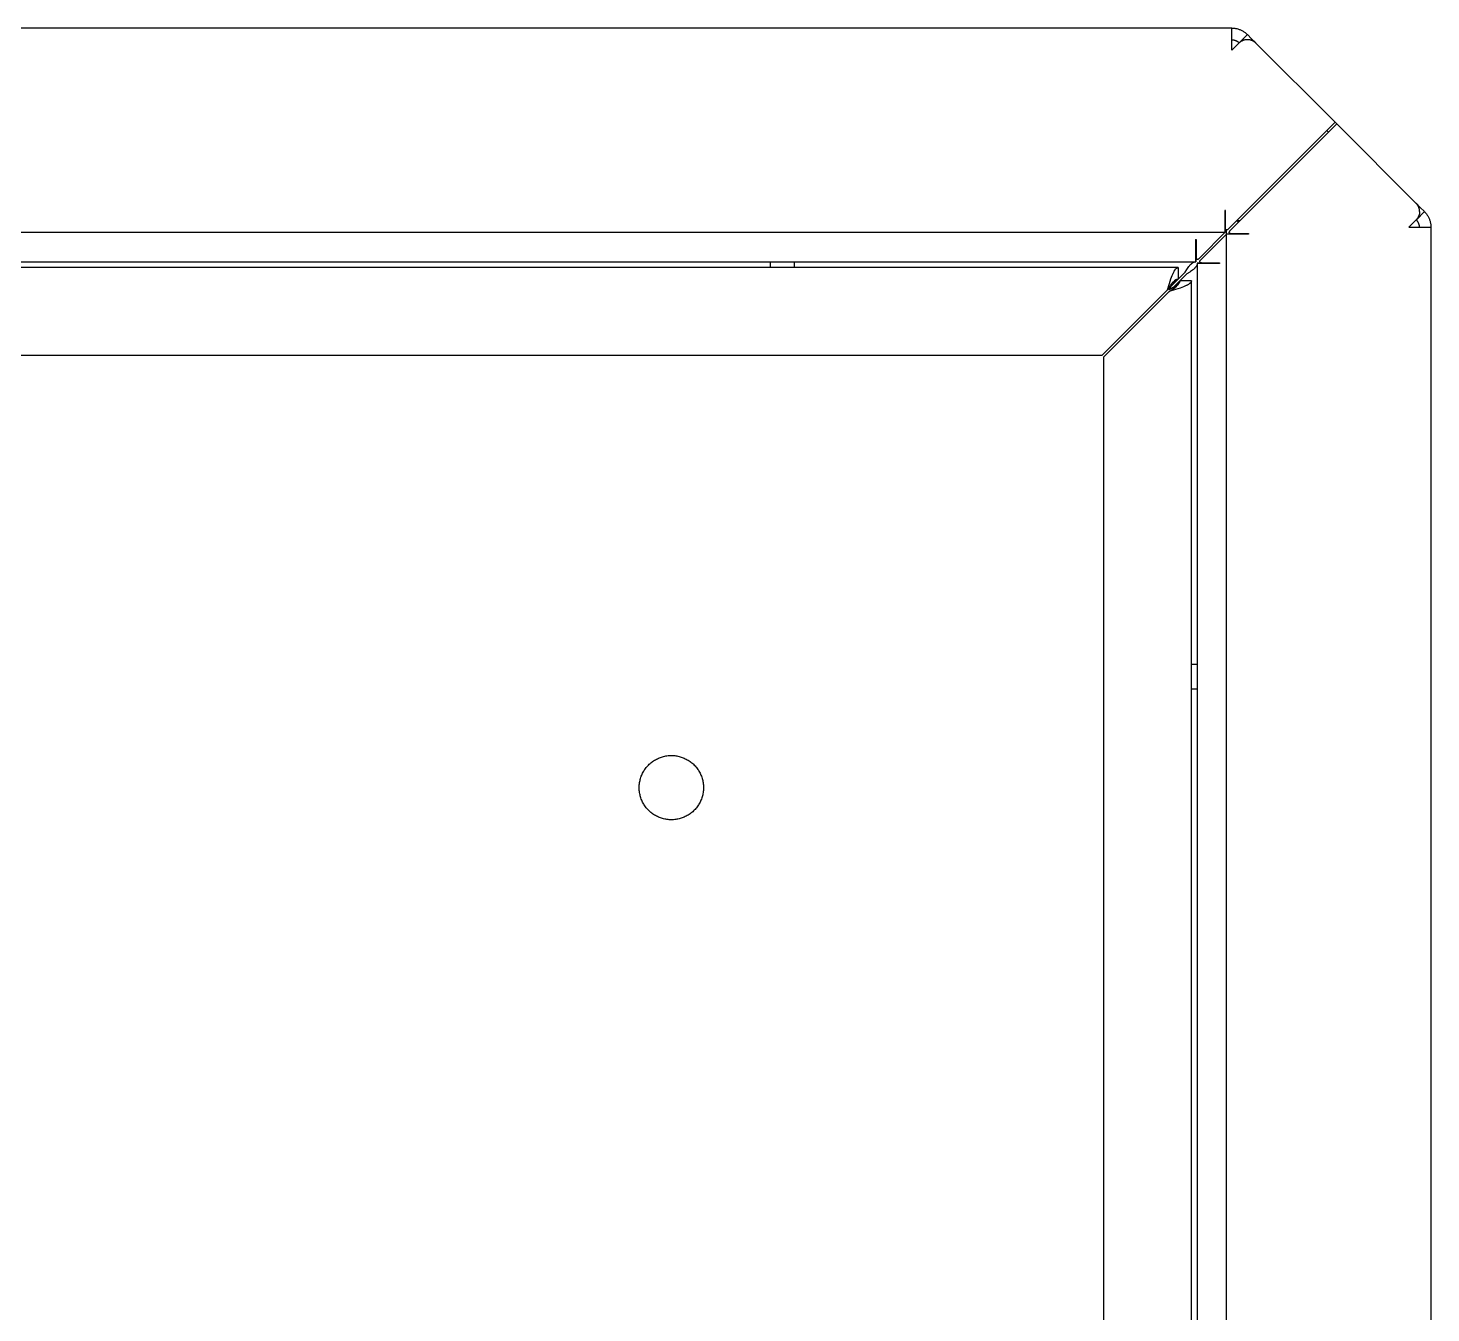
# Model space of a CAD drawing. Header units: millimetres. Extents: x -665 to 1920, y -373 to 1434.
# Drawn here: x 701.8 to 941.9, y 239.8 to 459.7 of the extents above; entities that cross this region are included whole.
import ezdxf

# ---------------------------------------------------------------- set-up
doc = ezdxf.new("R2010")
doc.units = ezdxf.units.MM
doc.header["$MEASUREMENT"] = 0
doc.layers.add('Utwórz2D linie widoczne', color=7, linetype='Continuous', true_color=0x000000)

msp = doc.modelspace()

# ---------------------------------------------------------------- linework, layer by layer
at = {"layer": 'Utwórz2D linie widoczne'}
for p, q in [((907.81, 459.71), (516.01, 459.71)), ((907.81, 455.91), (907.81, 459.71)), ((907.81, 459.71), (907.94, 459.71)), ((907.94, 459.71), (908.07, 459.71)), ((908.07, 459.71), (908.2, 459.69)), ((908.2, 459.69), (908.33, 459.68)), ((908.33, 459.68), (908.46, 459.66)), ((908.46, 459.66), (908.59, 459.63)), ((908.59, 459.63), (908.71, 459.61)), ((908.71, 459.61), (908.84, 459.57)), ((908.84, 459.57), (908.96, 459.54)), ((908.96, 459.54), (909.08, 459.49)), ((909.08, 459.49), (909.21, 459.45)), ((909.12, 457.22), (910.5, 458.6)), ((910.5, 458.6), (909.12, 457.22)), ((909.21, 459.45), (909.33, 459.4)), ((909.33, 459.4), (909.44, 459.35)), ((909.44, 459.35), (909.56, 459.29)), ((909.56, 459.29), (909.67, 459.23)), ((909.67, 459.23), (909.79, 459.16)), ((909.79, 459.16), (909.9, 459.09)), ((909.9, 459.09), (910, 459.02)), ((910, 459.02), (910.11, 458.94)), ((910.11, 458.94), (910.21, 458.86)), ((910.21, 458.86), (910.31, 458.78)), ((910.31, 458.78), (910.41, 458.69)), ((910.41, 458.69), (910.5, 458.6)), ((911.21, 457.89), (910.5, 458.6)), ((907.81, 457.71), (907.87, 457.71)), ((907.81, 455.91), (909.08, 457.19)), ((907.87, 457.71), (907.93, 457.71)), ((907.93, 457.71), (908, 457.7)), ((908, 457.7), (908.06, 457.7)), ((908.06, 457.7), (908.12, 457.69)), ((908.12, 457.69), (908.18, 457.68)), ((908.18, 457.68), (908.24, 457.66)), ((908.24, 457.66), (908.3, 457.65)), ((908.3, 457.65), (908.36, 457.63)), ((908.36, 457.63), (908.41, 457.61)), ((908.41, 457.61), (908.47, 457.59)), ((908.47, 457.59), (908.53, 457.56)), ((908.53, 457.56), (908.59, 457.54)), ((908.59, 457.54), (908.64, 457.51)), ((908.64, 457.51), (908.69, 457.48)), ((908.69, 457.48), (908.75, 457.45)), ((908.75, 457.45), (908.8, 457.42)), ((908.8, 457.42), (908.85, 457.38)), ((908.85, 457.38), (908.9, 457.35)), ((908.9, 457.35), (908.95, 457.31)), ((908.95, 457.31), (908.99, 457.27)), ((908.99, 457.27), (909.04, 457.23)), ((909.04, 457.23), (909.08, 457.19)), ((909.08, 457.19), (909.13, 457.23)), ((909.13, 457.23), (909.18, 457.28)), ((909.18, 457.28), (909.24, 457.32)), ((909.24, 457.32), (909.29, 457.37)), ((909.29, 457.37), (909.35, 457.41)), ((909.35, 457.41), (909.4, 457.44)), ((909.4, 457.44), (909.46, 457.48)), ((909.46, 457.48), (909.52, 457.52)), ((909.52, 457.52), (909.58, 457.55)), ((909.58, 457.55), (909.64, 457.58)), ((909.64, 457.58), (909.7, 457.61)), ((909.7, 457.61), (909.77, 457.63)), ((909.77, 457.63), (909.83, 457.66)), ((909.83, 457.66), (909.89, 457.68)), ((909.89, 457.68), (909.96, 457.7)), ((909.96, 457.7), (910.03, 457.72)), ((910.03, 457.72), (910.09, 457.73)), ((910.09, 457.73), (910.16, 457.74)), ((910.16, 457.74), (910.23, 457.75)), ((910.23, 457.75), (910.29, 457.76)), ((910.29, 457.76), (910.36, 457.77)), ((910.36, 457.77), (910.43, 457.77)), ((910.43, 457.77), (910.5, 457.77)), ((910.5, 457.77), (910.57, 457.77)), ((910.57, 457.77), (910.64, 457.77)), ((910.64, 457.77), (910.7, 457.76)), ((910.7, 457.76), (910.77, 457.75)), ((910.77, 457.75), (910.84, 457.74)), ((910.84, 457.74), (910.91, 457.73)), ((910.91, 457.73), (910.97, 457.72)), ((910.97, 457.72), (911.04, 457.7)), ((911.04, 457.7), (911.1, 457.68)), ((911.1, 457.68), (911.17, 457.66)), ((911.17, 457.66), (911.23, 457.63)), ((911.88, 457.22), (911.21, 457.89)), ((911.23, 457.63), (911.3, 457.61)), ((911.3, 457.61), (911.36, 457.58)), ((911.36, 457.58), (911.42, 457.55)), ((911.42, 457.55), (911.48, 457.52)), ((911.48, 457.52), (911.54, 457.48)), ((911.54, 457.48), (911.6, 457.44)), ((911.6, 457.44), (911.65, 457.41)), ((911.65, 457.41), (911.71, 457.37)), ((911.71, 457.37), (911.76, 457.32)), ((911.76, 457.32), (911.81, 457.28)), ((911.81, 457.28), (911.86, 457.23)), ((911.86, 457.23), (911.91, 457.19)), ((911.91, 457.19), (925.51, 443.59)), ((925.51, 443.59), (907.16, 425.24)), ((925.79, 443.31), (907.44, 424.96)), ((924.38, 441.89), (924.09, 442.18)), ((925.79, 443.31), (925.51, 443.59)), ((939.39, 429.71), (925.79, 443.31)), ((906.63, 428.51), (906.63, 424.71)), ((906.73, 428.51), (906.63, 428.51)), ((906.73, 425.42), (906.73, 428.51)), ((939.43, 429.67), (939.39, 429.71)), ((940.09, 429.01), (939.42, 429.68)), ((939.42, 426.92), (940.8, 428.3)), ((939.48, 429.61), (939.43, 429.67)), ((939.52, 429.56), (939.48, 429.61)), ((939.57, 429.51), (939.52, 429.56)), ((939.61, 429.45), (939.57, 429.51)), ((939.64, 429.4), (939.61, 429.45)), ((939.68, 429.34), (939.64, 429.4)), ((939.71, 429.28), (939.68, 429.34)), ((939.75, 429.22), (939.71, 429.28)), ((939.78, 429.16), (939.75, 429.22)), ((939.78, 427.44), (939.75, 427.38)), ((939.81, 429.1), (939.78, 429.16)), ((939.81, 427.5), (939.78, 427.44)), ((939.83, 429.03), (939.81, 429.1)), ((939.83, 427.57), (939.81, 427.5)), ((939.86, 428.97), (939.83, 429.03)), ((939.86, 427.63), (939.83, 427.57)), ((939.88, 428.91), (939.86, 428.97)), ((939.88, 427.69), (939.86, 427.63)), ((939.9, 428.84), (939.88, 428.91)), ((939.9, 427.76), (939.88, 427.69)), ((939.91, 428.77), (939.9, 428.84)), ((939.91, 427.83), (939.9, 427.76)), ((939.93, 428.71), (939.91, 428.77)), ((939.93, 427.89), (939.91, 427.83)), ((939.94, 428.64), (939.93, 428.71)), ((939.94, 427.96), (939.93, 427.89)), ((939.95, 428.57), (939.94, 428.64)), ((939.95, 428.03), (939.94, 427.96)), ((939.96, 428.5), (939.95, 428.57)), ((939.96, 428.1), (939.95, 428.03)), ((939.97, 428.44), (939.96, 428.5)), ((939.97, 428.16), (939.96, 428.1)), ((939.97, 428.37), (939.97, 428.44)), ((939.97, 428.3), (939.97, 428.37)), ((939.97, 428.3), (939.97, 428.23)), ((939.97, 428.23), (939.97, 428.16)), ((940.8, 428.3), (940.09, 429.01)), ((940.8, 428.3), (940.89, 428.21)), ((940.89, 428.21), (940.98, 428.11)), ((940.98, 428.11), (941.06, 428.01)), ((941.06, 428.01), (941.14, 427.91)), ((941.14, 427.91), (941.22, 427.8)), ((941.22, 427.8), (941.29, 427.7)), ((941.29, 427.7), (941.36, 427.59)), ((941.36, 427.59), (941.43, 427.48)), ((941.43, 427.48), (941.49, 427.36)), ((902.16, 420.24), (906.91, 425)), ((906.73, 425.41), (906.73, 425.42)), ((906.73, 425.4), (906.73, 425.41)), ((906.73, 425.39), (906.73, 425.4)), ((906.73, 425.38), (906.73, 425.39)), ((906.73, 425.37), (906.73, 425.38)), ((906.74, 425.37), (906.73, 425.37)), ((906.74, 425.36), (906.74, 425.37)), ((906.74, 425.35), (906.74, 425.36)), ((906.74, 425.34), (906.74, 425.35)), ((906.74, 425.33), (906.74, 425.34)), ((906.75, 425.33), (906.74, 425.33)), ((906.75, 425.32), (906.75, 425.33)), ((906.75, 425.31), (906.75, 425.32)), ((906.76, 425.3), (906.75, 425.31)), ((906.76, 425.29), (906.76, 425.3)), ((906.77, 425.29), (906.76, 425.29)), ((906.77, 425.28), (906.77, 425.29)), ((906.78, 425.27), (906.77, 425.28)), ((906.79, 425.26), (906.78, 425.27)), ((906.78, 425.27), (906.78, 425.27)), ((906.79, 425.25), (906.79, 425.26)), ((906.8, 425.25), (906.79, 425.25)), ((906.8, 425.24), (906.8, 425.25)), ((906.81, 425.23), (906.8, 425.24)), ((906.82, 425.23), (906.81, 425.23)), ((906.82, 425.22), (906.82, 425.23)), ((906.83, 425.22), (906.82, 425.22)), ((906.84, 425.21), (906.83, 425.22)), ((906.85, 425.2), (906.84, 425.21)), ((906.84, 425.21), (906.84, 425.21)), ((906.86, 425.2), (906.85, 425.2)), ((906.87, 425.2), (906.86, 425.2)), ((906.87, 425.19), (906.87, 425.2)), ((906.88, 425.19), (906.87, 425.19)), ((906.89, 425.18), (906.88, 425.19)), ((906.9, 425.18), (906.89, 425.18)), ((906.91, 425.18), (906.9, 425.18)), ((906.9, 425.18), (906.9, 425.18)), ((906.92, 425.17), (906.91, 425.18)), ((906.91, 424.43), (906.91, 425.18)), ((906.93, 425.17), (906.92, 425.17)), ((906.94, 425.17), (906.93, 425.17)), ((906.95, 425.17), (906.94, 425.17)), ((906.96, 425.17), (906.95, 425.17)), ((906.95, 425.17), (906.95, 425.17)), ((906.97, 425.17), (906.96, 425.17)), ((906.98, 425.17), (906.97, 425.17)), ((906.99, 425.17), (906.98, 425.17)), ((907, 425.17), (906.99, 425.17)), ((907.01, 425.17), (907, 425.17)), ((907.02, 425.17), (907.01, 425.17)), ((907.01, 425.17), (907.01, 425.17)), ((907.03, 425.17), (907.02, 425.17)), ((907.04, 425.17), (907.03, 425.17)), ((907.05, 425.18), (907.04, 425.17)), ((907.06, 425.18), (907.05, 425.18)), ((907.07, 425.18), (907.06, 425.18)), ((907.06, 425.18), (907.06, 425.18)), ((907.08, 425.19), (907.07, 425.18)), ((907.09, 425.19), (907.08, 425.19)), ((907.1, 425.2), (907.09, 425.19)), ((907.11, 425.2), (907.1, 425.2)), ((907.1, 425.2), (907.1, 425.2)), ((907.12, 425.21), (907.11, 425.2)), ((907.13, 425.22), (907.12, 425.21)), ((907.12, 425.21), (907.12, 425.21)), ((907.14, 425.22), (907.13, 425.22)), ((907.15, 425.23), (907.14, 425.23)), ((907.14, 425.23), (907.14, 425.22)), ((907.16, 425.24), (907.15, 425.23)), ((908.63, 426.71), (908.91, 426.71)), ((909.2, 426.71), (908.91, 426.71)), ((908.91, 426.43), (908.91, 426.71)), ((938.11, 425.61), (939.39, 426.89)), ((938.11, 425.61), (941.91, 425.61)), ((939.43, 426.93), (939.39, 426.89)), ((939.39, 426.89), (939.43, 426.84)), ((939.48, 426.99), (939.43, 426.93)), ((939.43, 426.84), (939.47, 426.8)), ((939.47, 426.8), (939.51, 426.75)), ((939.52, 427.04), (939.48, 426.99)), ((939.51, 426.75), (939.55, 426.7)), ((939.57, 427.09), (939.52, 427.04)), ((939.55, 426.7), (939.58, 426.65)), ((939.61, 427.15), (939.57, 427.09)), ((939.58, 426.65), (939.62, 426.6)), ((939.64, 427.2), (939.61, 427.15)), ((939.62, 426.6), (939.65, 426.55)), ((939.68, 427.26), (939.64, 427.2)), ((939.65, 426.55), (939.68, 426.5)), ((939.71, 427.32), (939.68, 427.26)), ((939.68, 426.5), (939.71, 426.44)), ((939.75, 427.38), (939.71, 427.32)), ((939.71, 426.44), (939.74, 426.39)), ((939.74, 426.39), (939.76, 426.33)), ((939.76, 426.33), (939.79, 426.27)), ((939.79, 426.27), (939.81, 426.22)), ((939.81, 426.22), (939.83, 426.16)), ((939.83, 426.16), (939.85, 426.1)), ((939.85, 426.1), (939.86, 426.04)), ((939.86, 426.04), (939.88, 425.98)), ((939.88, 425.98), (939.89, 425.92)), ((939.89, 425.92), (939.9, 425.86)), ((939.9, 425.86), (939.9, 425.8)), ((939.9, 425.8), (939.91, 425.74)), ((939.91, 425.74), (939.91, 425.67)), ((939.91, 425.67), (939.91, 425.61)), ((941.49, 427.36), (941.54, 427.25)), ((941.54, 427.25), (941.6, 427.13)), ((941.6, 427.13), (941.65, 427.01)), ((941.65, 427.01), (941.69, 426.89)), ((941.69, 426.89), (941.73, 426.76)), ((941.73, 426.76), (941.77, 426.64)), ((941.77, 426.64), (941.8, 426.51)), ((941.8, 426.51), (941.83, 426.39)), ((941.83, 426.39), (941.86, 426.26)), ((941.86, 426.26), (941.88, 426.13)), ((941.88, 426.13), (941.89, 426)), ((941.89, 426), (941.9, 425.87)), ((941.9, 425.87), (941.91, 425.74)), ((941.91, 425.74), (941.91, 425.61)), ((941.91, 425.61), (941.91, 233.52)), ((906.61, 424.71), (517.21, 424.71)), ((901.63, 423.51), (901.63, 419.71)), ((901.63, 423.51), (901.73, 423.51)), ((901.73, 423.51), (901.73, 420.42)), ((906.91, 424.43), (902.44, 419.96)), ((906.63, 424.71), (906.61, 424.71)), ((910.71, 424.43), (906.91, 424.43)), ((906.91, 229.72), (906.91, 424.43)), ((907.38, 424.85), (907.37, 424.84)), ((907.37, 424.84), (907.37, 424.83)), ((907.37, 424.83), (907.37, 424.82)), ((907.37, 424.82), (907.37, 424.82)), ((907.37, 424.82), (907.37, 424.81)), ((907.37, 424.81), (907.37, 424.8)), ((907.37, 424.8), (907.37, 424.79)), ((907.37, 424.79), (907.37, 424.78)), ((907.37, 424.77), (907.37, 424.78)), ((907.37, 424.76), (907.37, 424.77)), ((907.37, 424.75), (907.37, 424.76)), ((907.37, 424.76), (907.37, 424.76)), ((907.37, 424.74), (907.37, 424.75)), ((907.37, 424.73), (907.37, 424.74)), ((907.37, 424.72), (907.37, 424.73)), ((907.38, 424.71), (907.37, 424.72)), ((907.39, 424.88), (907.38, 424.87)), ((907.38, 424.87), (907.38, 424.86)), ((907.38, 424.86), (907.38, 424.86)), ((907.38, 424.86), (907.38, 424.85)), ((907.38, 424.7), (907.38, 424.71)), ((907.38, 424.71), (907.38, 424.71)), ((907.38, 424.69), (907.38, 424.7)), ((907.39, 424.68), (907.38, 424.69)), ((907.4, 424.9), (907.39, 424.9)), ((907.39, 424.9), (907.39, 424.89)), ((907.39, 424.89), (907.39, 424.88)), ((907.39, 424.67), (907.39, 424.68)), ((907.4, 424.66), (907.39, 424.67)), ((907.39, 424.67), (907.39, 424.67)), ((907.41, 424.92), (907.4, 424.91)), ((907.4, 424.91), (907.4, 424.9)), ((907.4, 424.65), (907.4, 424.66)), ((907.41, 424.64), (907.4, 424.65)), ((907.42, 424.93), (907.41, 424.93)), ((907.41, 424.93), (907.41, 424.92)), ((907.42, 424.63), (907.41, 424.64)), ((907.41, 424.64), (907.41, 424.64)), ((907.43, 424.95), (907.42, 424.94)), ((907.42, 424.94), (907.42, 424.93)), ((907.42, 424.62), (907.42, 424.63)), ((907.43, 424.62), (907.42, 424.62)), ((907.44, 424.96), (907.43, 424.95)), ((907.43, 424.95), (907.43, 424.95)), ((907.43, 424.61), (907.43, 424.62)), ((907.44, 424.6), (907.43, 424.61)), ((907.45, 424.6), (907.44, 424.6)), ((907.45, 424.59), (907.45, 424.6)), ((907.46, 424.59), (907.45, 424.59)), ((907.47, 424.58), (907.46, 424.59)), ((907.48, 424.57), (907.47, 424.58)), ((907.47, 424.58), (907.47, 424.58)), ((907.49, 424.57), (907.48, 424.57)), ((907.49, 424.56), (907.49, 424.57)), ((907.5, 424.56), (907.49, 424.56)), ((907.51, 424.56), (907.5, 424.56)), ((907.52, 424.55), (907.51, 424.56)), ((907.53, 424.55), (907.52, 424.55)), ((907.52, 424.55), (907.52, 424.55)), ((907.54, 424.54), (907.53, 424.55)), ((907.55, 424.54), (907.54, 424.54)), ((907.56, 424.54), (907.55, 424.54)), ((907.57, 424.54), (907.56, 424.54)), ((907.57, 424.53), (907.57, 424.54)), ((907.58, 424.53), (907.57, 424.53)), ((907.59, 424.53), (907.58, 424.53)), ((907.6, 424.53), (907.59, 424.53)), ((907.61, 424.53), (907.6, 424.53)), ((907.62, 424.53), (907.61, 424.53)), ((907.62, 424.53), (910.71, 424.53)), ((908.91, 424.43), (908.91, 424.53)), ((910.71, 424.53), (910.71, 424.43)), ((901.63, 421.71), (901.7, 421.71)), ((901.7, 421.71), (901.7, 419.71)), ((901.73, 420.42), (901.73, 420.41)), ((901.73, 420.41), (901.73, 420.4)), ((901.73, 420.4), (901.73, 420.39)), ((901.73, 420.39), (901.73, 420.38)), ((901.73, 420.38), (901.73, 420.37)), ((901.73, 420.37), (901.74, 420.37)), ((901.74, 420.37), (901.74, 420.36)), ((901.74, 420.36), (901.74, 420.35)), ((901.74, 420.35), (901.74, 420.34)), ((901.74, 420.34), (901.74, 420.33)), ((901.74, 420.33), (901.75, 420.32)), ((901.75, 420.32), (901.75, 420.32)), ((901.75, 420.32), (901.75, 420.31)), ((901.75, 420.31), (901.76, 420.3)), ((901.76, 420.3), (901.76, 420.29)), ((901.76, 420.29), (901.77, 420.29)), ((901.77, 420.29), (901.77, 420.28)), ((901.77, 420.28), (901.78, 420.27)), ((901.78, 420.27), (901.78, 420.26)), ((901.78, 420.26), (901.79, 420.26)), ((901.79, 420.26), (901.79, 420.25)), ((901.79, 420.25), (901.8, 420.24)), ((901.8, 420.24), (901.81, 420.24)), ((901.81, 420.24), (901.81, 420.23)), ((901.81, 420.23), (901.82, 420.23)), ((901.82, 420.23), (901.82, 420.22)), ((901.82, 420.22), (901.83, 420.22)), ((901.83, 420.22), (901.84, 420.21)), ((901.84, 420.21), (901.85, 420.21)), ((901.85, 420.21), (901.85, 420.2)), ((901.85, 420.2), (901.86, 420.2)), ((901.86, 420.2), (901.87, 420.19)), ((901.87, 420.19), (901.88, 420.19)), ((901.88, 420.19), (901.88, 420.19)), ((901.88, 420.19), (901.89, 420.18)), ((901.89, 420.18), (901.9, 420.18)), ((901.9, 420.18), (901.91, 420.18)), ((901.91, 420.18), (901.92, 420.18)), ((902.05, 420.18), (902.05, 420.18)), ((902.05, 420.18), (902.06, 420.18)), ((902.06, 420.18), (902.07, 420.18)), ((902.07, 420.18), (902.08, 420.19)), ((902.08, 420.19), (902.09, 420.19)), ((902.09, 420.19), (902.1, 420.2)), ((902.09, 420.19), (902.09, 420.19)), ((902.1, 420.2), (902.11, 420.2)), ((902.11, 420.2), (902.12, 420.21)), ((902.12, 420.21), (902.13, 420.22)), ((902.12, 420.21), (902.12, 420.21)), ((902.13, 420.22), (902.14, 420.22)), ((902.14, 420.22), (902.14, 420.23)), ((902.14, 420.23), (902.15, 420.23)), ((902.15, 420.23), (902.16, 420.24)), ((522.19, 419.71), (901.63, 419.71)), ((898.63, 418.72), (525.19, 418.72)), ((828.81, 419.71), (828.81, 418.72)), ((833.01, 418.72), (833.01, 419.71)), ((897.45, 415.53), (899.83, 417.91)), ((897.79, 417.74), (897.84, 417.85)), ((897.84, 417.85), (897.89, 417.95)), ((897.89, 417.95), (897.94, 418.05)), ((897.94, 418.05), (897.99, 418.14)), ((897.99, 418.14), (898.04, 418.23)), ((898.04, 418.23), (898.07, 418.27)), ((898.07, 418.27), (898.09, 418.31)), ((898.09, 418.31), (898.12, 418.35)), ((898.12, 418.35), (898.14, 418.38)), ((898.14, 418.38), (898.17, 418.42)), ((898.17, 418.42), (898.19, 418.45)), ((898.19, 418.45), (898.22, 418.48)), ((898.22, 418.48), (898.25, 418.51)), ((898.25, 418.51), (898.27, 418.53)), ((898.27, 418.53), (898.29, 418.56)), ((898.29, 418.56), (898.31, 418.57)), ((898.31, 418.57), (898.32, 418.58)), ((898.32, 418.58), (898.33, 418.59)), ((898.33, 418.59), (898.35, 418.6)), ((898.35, 418.6), (898.36, 418.61)), ((898.36, 418.61), (898.37, 418.62)), ((898.37, 418.62), (898.38, 418.63)), ((898.38, 418.63), (898.39, 418.64)), ((898.39, 418.64), (898.4, 418.64)), ((898.4, 418.64), (898.41, 418.65)), ((898.41, 418.65), (898.43, 418.66)), ((898.43, 418.66), (898.44, 418.66)), ((898.44, 418.66), (898.45, 418.67)), ((898.45, 418.67), (898.46, 418.68)), ((898.46, 418.68), (898.47, 418.68)), ((898.47, 418.68), (898.49, 418.69)), ((898.49, 418.69), (898.5, 418.69)), ((898.5, 418.69), (898.51, 418.7)), ((898.51, 418.7), (898.52, 418.7)), ((898.52, 418.7), (898.53, 418.7)), ((898.53, 418.7), (898.54, 418.71)), ((898.54, 418.71), (898.55, 418.71)), ((898.55, 418.71), (898.56, 418.71)), ((898.56, 418.71), (898.57, 418.71)), ((898.57, 418.71), (898.58, 418.71)), ((898.58, 418.71), (898.59, 418.72)), ((898.59, 418.72), (898.61, 418.72)), ((898.61, 418.72), (898.62, 418.72)), ((898.62, 418.72), (898.63, 418.72)), ((898.63, 418.72), (898.63, 416.72)), ((899.83, 417.91), (900.16, 418.42)), ((900.62, 417.96), (900.11, 417.63)), ((900.16, 418.42), (900.27, 418.59)), ((900.27, 418.59), (900.39, 418.76)), ((900.39, 418.76), (900.5, 418.91)), ((900.5, 418.91), (900.56, 418.98)), ((900.56, 418.98), (900.62, 419.06)), ((900.62, 419.06), (900.67, 419.11)), ((900.79, 418.07), (900.62, 417.96)), ((900.67, 419.11), (900.72, 419.17)), ((900.72, 419.17), (900.77, 419.23)), ((900.77, 419.23), (900.82, 419.28)), ((900.96, 418.19), (900.79, 418.07)), ((900.82, 419.28), (900.87, 419.33)), ((900.87, 419.33), (900.92, 419.38)), ((900.92, 419.38), (900.97, 419.42)), ((901.11, 418.3), (900.96, 418.19)), ((900.97, 419.42), (901, 419.45)), ((901, 419.45), (901.02, 419.47)), ((901.02, 419.47), (901.07, 419.5)), ((901.07, 419.5), (901.09, 419.52)), ((901.09, 419.52), (901.12, 419.54)), ((901.18, 418.36), (901.11, 418.3)), ((901.12, 419.54), (901.14, 419.55)), ((901.14, 419.55), (901.16, 419.57)), ((901.16, 419.57), (901.19, 419.58)), ((901.25, 418.42), (901.18, 418.36)), ((901.19, 419.58), (901.21, 419.6)), ((901.21, 419.6), (901.24, 419.61)), ((901.24, 419.61), (901.26, 419.62)), ((901.31, 418.47), (901.25, 418.42)), ((901.26, 419.62), (901.28, 419.63)), ((901.28, 419.63), (901.31, 419.64)), ((901.31, 419.64), (901.33, 419.65)), ((901.37, 418.52), (901.31, 418.47)), ((901.33, 419.65), (901.36, 419.66)), ((901.36, 419.66), (901.38, 419.67)), ((901.43, 418.57), (901.37, 418.52)), ((901.38, 419.67), (901.41, 419.68)), ((901.41, 419.68), (901.43, 419.69)), ((901.43, 419.69), (901.45, 419.69)), ((901.48, 418.62), (901.43, 418.57)), ((901.45, 419.69), (901.48, 419.7)), ((901.48, 419.7), (901.5, 419.7)), ((901.53, 418.67), (901.48, 418.62)), ((901.5, 419.7), (901.53, 419.71)), ((901.53, 419.71), (901.55, 419.71)), ((901.58, 418.72), (901.53, 418.67)), ((901.55, 419.71), (901.58, 419.71)), ((901.58, 419.71), (901.59, 419.71)), ((901.62, 418.77), (901.58, 418.72)), ((901.59, 419.71), (901.6, 419.71)), ((901.64, 418.8), (901.62, 418.77)), ((901.63, 419.71), (901.7, 419.71)), ((901.67, 418.82), (901.64, 418.8)), ((901.7, 418.87), (901.67, 418.82)), ((901.72, 418.89), (901.7, 418.87)), ((901.73, 418.92), (901.72, 418.89)), ((901.75, 418.94), (901.73, 418.92)), ((901.77, 418.96), (901.75, 418.94)), ((901.78, 418.99), (901.77, 418.96)), ((901.8, 419.01), (901.78, 418.99)), ((901.81, 419.04), (901.8, 419.01)), ((901.82, 419.06), (901.81, 419.04)), ((901.83, 419.08), (901.82, 419.06)), ((901.84, 419.11), (901.83, 419.08)), ((901.85, 419.13), (901.84, 419.11)), ((901.86, 419.16), (901.85, 419.13)), ((901.87, 419.18), (901.86, 419.16)), ((901.88, 419.21), (901.87, 419.18)), ((901.89, 419.23), (901.88, 419.21)), ((901.9, 419.28), (901.89, 419.25)), ((901.89, 419.25), (901.89, 419.23)), ((901.91, 419.33), (901.9, 419.3)), ((901.9, 419.3), (901.9, 419.28)), ((903.91, 419.5), (901.91, 419.5)), ((901.91, 419.5), (901.91, 419.43)), ((905.71, 419.43), (901.91, 419.43)), ((901.91, 419.43), (901.91, 229.72)), ((901.91, 419.4), (901.91, 419.39)), ((901.91, 419.39), (901.91, 419.38)), ((901.91, 419.38), (901.91, 419.35)), ((901.91, 419.35), (901.91, 419.33)), ((901.92, 420.18), (901.93, 420.17)), ((901.93, 420.17), (901.93, 420.17)), ((901.93, 420.17), (901.94, 420.17)), ((901.94, 420.17), (901.95, 420.17)), ((901.95, 420.17), (901.96, 420.17)), ((901.96, 420.17), (901.97, 420.17)), ((901.97, 420.17), (901.98, 420.17)), ((901.98, 420.17), (901.99, 420.17)), ((901.99, 420.17), (901.99, 420.17)), ((901.99, 420.17), (902, 420.17)), ((902, 420.17), (902.01, 420.17)), ((902.01, 420.17), (902.02, 420.17)), ((902.02, 420.17), (902.03, 420.17)), ((902.03, 420.17), (902.04, 420.17)), ((902.04, 420.17), (902.05, 420.18)), ((902.37, 419.84), (902.38, 419.85)), ((902.37, 419.83), (902.37, 419.84)), ((902.37, 419.82), (902.37, 419.83)), ((902.37, 419.81), (902.37, 419.82)), ((902.37, 419.82), (902.37, 419.82)), ((902.37, 419.8), (902.37, 419.81)), ((902.37, 419.79), (902.37, 419.8)), ((902.37, 419.78), (902.37, 419.79)), ((902.37, 419.77), (902.37, 419.78)), ((902.37, 419.76), (902.37, 419.77)), ((902.37, 419.75), (902.37, 419.76)), ((902.37, 419.76), (902.37, 419.76)), ((902.37, 419.74), (902.37, 419.75)), ((902.37, 419.73), (902.37, 419.74)), ((902.37, 419.72), (902.37, 419.73)), ((902.38, 419.71), (902.37, 419.72)), ((902.38, 419.87), (902.39, 419.88)), ((902.38, 419.86), (902.38, 419.87)), ((902.38, 419.85), (902.38, 419.86)), ((902.38, 419.86), (902.38, 419.86)), ((902.38, 419.7), (902.38, 419.71)), ((902.38, 419.71), (902.38, 419.71)), ((902.38, 419.69), (902.38, 419.7)), ((902.39, 419.68), (902.38, 419.69)), ((902.39, 419.89), (902.39, 419.9)), ((902.39, 419.9), (902.4, 419.9)), ((902.39, 419.88), (902.39, 419.89)), ((902.39, 419.67), (902.39, 419.68)), ((902.4, 419.66), (902.39, 419.67)), ((902.39, 419.67), (902.39, 419.67)), ((902.4, 419.91), (902.41, 419.92)), ((902.4, 419.9), (902.4, 419.91)), ((902.4, 419.65), (902.4, 419.66)), ((902.41, 419.64), (902.4, 419.65)), ((902.41, 419.92), (902.41, 419.93)), ((902.41, 419.93), (902.42, 419.93)), ((902.42, 419.63), (902.41, 419.64)), ((902.41, 419.64), (902.41, 419.64)), ((902.42, 419.94), (902.43, 419.95)), ((902.42, 419.93), (902.42, 419.94)), ((902.42, 419.62), (902.42, 419.63)), ((902.43, 419.62), (902.42, 419.62)), ((902.43, 419.95), (902.44, 419.96)), ((902.43, 419.95), (902.43, 419.95)), ((902.43, 419.61), (902.43, 419.62)), ((902.44, 419.6), (902.43, 419.61)), ((902.45, 419.6), (902.44, 419.6)), ((902.45, 419.59), (902.45, 419.6)), ((902.46, 419.59), (902.45, 419.59)), ((902.47, 419.58), (902.46, 419.59)), ((902.48, 419.57), (902.47, 419.58)), ((902.47, 419.58), (902.47, 419.58)), ((902.49, 419.57), (902.48, 419.57)), ((902.49, 419.56), (902.49, 419.57)), ((902.5, 419.56), (902.49, 419.56)), ((902.51, 419.56), (902.5, 419.56)), ((902.52, 419.55), (902.51, 419.56)), ((902.53, 419.55), (902.52, 419.55)), ((902.52, 419.55), (902.52, 419.55)), ((902.54, 419.54), (902.53, 419.55)), ((902.55, 419.54), (902.54, 419.54)), ((902.56, 419.54), (902.55, 419.54)), ((902.57, 419.54), (902.56, 419.54)), ((902.57, 419.53), (902.57, 419.54)), ((902.58, 419.53), (902.57, 419.53)), ((902.59, 419.53), (902.58, 419.53)), ((902.6, 419.53), (902.59, 419.53)), ((902.61, 419.53), (902.6, 419.53)), ((902.62, 419.53), (902.61, 419.53)), ((902.62, 419.53), (905.71, 419.53)), ((903.91, 419.5), (903.91, 419.43)), ((905.71, 419.53), (905.71, 419.43)), ((896.83, 414.92), (897.17, 416.02)), ((897.17, 415.44), (896.83, 414.92)), ((897.48, 415.59), (897.11, 414.92)), ((897.17, 416.02), (897.41, 416.77)), ((897.29, 415.62), (897.17, 415.44)), ((897.41, 415.8), (897.29, 415.62)), ((897.41, 416.77), (897.52, 417.08)), ((897.52, 415.94), (897.41, 415.8)), ((897.59, 415.77), (897.48, 415.59)), ((897.52, 417.08), (897.64, 417.38)), ((897.58, 416.02), (897.52, 415.94)), ((897.64, 416.09), (897.58, 416.02)), ((897.67, 415.91), (897.59, 415.77)), ((897.64, 417.38), (897.74, 417.62)), ((897.69, 416.14), (897.64, 416.09)), ((897.77, 416.05), (897.67, 415.91)), ((897.74, 416.2), (897.69, 416.14)), ((897.74, 417.62), (897.79, 417.74)), ((897.79, 416.25), (897.74, 416.2)), ((898.91, 416.43), (897.75, 415.27)), ((897.81, 416.1), (897.77, 416.05)), ((897.84, 416.31), (897.79, 416.25)), ((897.96, 415.39), (897.79, 415.29)), ((897.85, 416.16), (897.81, 416.1)), ((897.89, 416.36), (897.84, 416.31)), ((897.89, 416.22), (897.85, 416.16)), ((897.94, 416.4), (897.89, 416.36)), ((897.94, 416.27), (897.89, 416.22)), ((897.99, 416.45), (897.94, 416.4)), ((897.98, 416.32), (897.94, 416.27)), ((898.1, 415.48), (897.96, 415.39)), ((898.02, 416.37), (897.98, 416.32)), ((898.02, 416.47), (897.99, 416.45)), ((898.04, 416.49), (898.02, 416.47)), ((898.06, 416.42), (898.02, 416.37)), ((898.07, 416.51), (898.04, 416.49)), ((898.08, 416.44), (898.06, 416.42)), ((898.09, 416.52), (898.07, 416.51)), ((898.11, 416.46), (898.08, 416.44)), ((898.12, 416.54), (898.09, 416.52)), ((898.24, 415.57), (898.1, 415.48)), ((898.14, 416.5), (898.11, 416.46)), ((898.14, 416.56), (898.12, 416.54)), ((898.17, 416.57), (898.14, 416.56)), ((898.16, 416.51), (898.14, 416.5)), ((898.14, 415.33), (898.21, 415.39)), ((898.18, 416.53), (898.16, 416.51)), ((898.19, 416.59), (898.17, 416.57)), ((898.2, 416.55), (898.18, 416.53)), ((898.22, 416.6), (898.19, 416.59)), ((898.23, 416.56), (898.2, 416.55)), ((898.21, 415.39), (898.28, 415.44)), ((898.25, 416.62), (898.22, 416.6)), ((898.25, 416.58), (898.23, 416.56)), ((898.3, 415.61), (898.24, 415.57)), ((898.27, 416.63), (898.25, 416.62)), ((898.27, 416.59), (898.25, 416.58)), ((898.29, 416.64), (898.27, 416.63)), ((898.29, 416.61), (898.27, 416.59)), ((898.28, 415.44), (898.34, 415.49)), ((898.32, 416.65), (898.29, 416.64)), ((898.31, 416.62), (898.29, 416.61)), ((898.36, 415.65), (898.3, 415.61)), ((898.33, 416.63), (898.31, 416.62)), ((898.34, 416.66), (898.32, 416.65)), ((898.35, 416.64), (898.33, 416.63)), ((898.36, 416.67), (898.34, 416.66)), ((898.34, 415.49), (898.39, 415.54)), ((898.37, 416.65), (898.35, 416.64)), ((898.39, 416.68), (898.36, 416.67)), ((898.41, 415.7), (898.36, 415.65)), ((898.39, 416.66), (898.37, 416.65)), ((898.41, 416.69), (898.39, 416.68)), ((898.41, 416.67), (898.39, 416.66)), ((898.39, 415.54), (898.45, 415.59)), ((898.44, 416.69), (898.41, 416.69)), ((898.43, 416.68), (898.41, 416.67)), ((898.47, 415.74), (898.41, 415.7)), ((898.45, 416.69), (898.43, 416.68)), ((898.46, 416.7), (898.44, 416.69)), ((898.47, 416.69), (898.45, 416.69)), ((898.45, 415.59), (898.5, 415.65)), ((898.48, 416.7), (898.46, 416.7)), ((898.48, 416.7), (898.47, 416.69)), ((898.52, 415.78), (898.47, 415.74)), ((898.51, 416.71), (898.48, 416.7)), ((898.5, 416.7), (898.48, 416.7)), ((898.52, 416.71), (898.5, 416.7)), ((898.5, 415.65), (898.55, 415.7)), ((898.53, 416.71), (898.51, 416.71)), ((898.53, 416.71), (898.52, 416.71)), ((898.56, 415.82), (898.52, 415.78)), ((898.56, 416.71), (898.53, 416.71)), ((898.54, 416.71), (898.53, 416.71)), ((898.55, 416.71), (898.54, 416.71)), ((898.56, 416.71), (898.55, 416.71)), ((898.55, 415.7), (898.6, 415.75)), ((898.58, 416.72), (898.56, 416.71)), ((898.57, 416.71), (898.56, 416.71)), ((898.61, 415.87), (898.56, 415.82)), ((898.58, 416.71), (898.57, 416.71)), ((898.6, 416.72), (898.58, 416.72)), ((898.63, 416.72), (898.6, 416.72)), ((898.6, 415.75), (898.64, 415.8)), ((898.63, 415.89), (898.61, 415.87)), ((898.65, 415.91), (898.63, 415.89)), ((898.64, 415.8), (898.66, 415.82)), ((898.69, 415.95), (898.65, 415.91)), ((898.66, 415.82), (898.68, 415.85)), ((898.68, 415.85), (898.7, 415.87)), ((898.71, 415.97), (898.69, 415.95)), ((898.7, 415.87), (898.72, 415.9)), ((898.72, 415.99), (898.71, 415.97)), ((898.74, 416.01), (898.72, 415.99)), ((898.72, 415.9), (898.73, 415.92)), ((898.73, 415.92), (898.75, 415.95)), ((898.76, 416.03), (898.74, 416.01)), ((898.75, 415.95), (898.77, 415.97)), ((898.77, 416.05), (898.76, 416.03)), ((898.79, 416.07), (898.77, 416.05)), ((898.77, 415.97), (898.78, 416)), ((898.78, 416), (898.8, 416.03)), ((898.8, 416.09), (898.79, 416.07)), ((898.81, 416.11), (898.8, 416.09)), ((898.8, 416.03), (898.81, 416.05)), ((898.82, 416.13), (898.81, 416.11)), ((898.81, 416.05), (898.82, 416.07)), ((898.83, 416.15), (898.82, 416.13)), ((898.82, 416.07), (898.83, 416.1)), ((898.85, 416.17), (898.83, 416.15)), ((898.83, 416.1), (898.84, 416.12)), ((898.84, 416.12), (898.85, 416.15)), ((898.86, 416.19), (898.85, 416.17)), ((898.85, 416.15), (898.86, 416.17)), ((898.87, 416.23), (898.86, 416.21)), ((898.86, 416.21), (898.86, 416.19)), ((898.86, 416.17), (898.87, 416.19)), ((898.88, 416.25), (898.87, 416.23)), ((898.87, 416.19), (898.88, 416.22)), ((898.89, 416.27), (898.88, 416.25)), ((898.88, 416.22), (898.89, 416.24)), ((898.9, 416.31), (898.89, 416.29)), ((898.89, 416.27), (898.9, 416.29)), ((898.89, 416.29), (898.89, 416.27)), ((898.89, 416.24), (898.89, 416.27)), ((898.9, 416.34), (898.91, 416.36)), ((898.91, 416.36), (898.9, 416.35)), ((898.9, 416.35), (898.9, 416.34)), ((898.9, 416.31), (898.9, 416.34)), ((898.9, 416.34), (898.9, 416.33)), ((898.9, 416.33), (898.9, 416.31)), ((898.9, 416.29), (898.9, 416.31)), ((898.91, 416.41), (898.91, 416.43)), ((900.91, 416.43), (898.91, 416.43)), ((898.91, 416.39), (898.91, 416.41)), ((898.91, 416.36), (898.91, 416.39)), ((898.91, 416.39), (898.91, 416.38)), ((898.91, 416.38), (898.91, 416.37)), ((898.91, 416.37), (898.91, 416.36)), ((900.11, 417.63), (898.92, 416.43)), ((899.58, 415.44), (899.27, 415.33)), ((899.82, 415.54), (899.58, 415.44)), ((899.93, 415.59), (899.82, 415.54)), ((900.05, 415.65), (899.93, 415.59)), ((900.14, 415.69), (900.05, 415.65)), ((900.24, 415.74), (900.14, 415.69)), ((900.33, 415.79), (900.24, 415.74)), ((900.43, 415.85), (900.33, 415.79)), ((900.46, 415.87), (900.43, 415.85)), ((900.5, 415.9), (900.46, 415.87)), ((900.54, 415.92), (900.5, 415.9)), ((900.58, 415.95), (900.54, 415.92)), ((900.61, 415.97), (900.58, 415.95)), ((900.64, 416), (900.61, 415.97)), ((900.67, 416.03), (900.64, 416)), ((900.7, 416.05), (900.67, 416.03)), ((900.73, 416.08), (900.7, 416.05)), ((900.74, 416.09), (900.73, 416.08)), ((900.75, 416.1), (900.74, 416.09)), ((900.76, 416.11), (900.75, 416.1)), ((900.77, 416.13), (900.76, 416.11)), ((900.79, 416.14), (900.77, 416.13)), ((900.8, 416.15), (900.79, 416.14)), ((900.81, 416.16), (900.8, 416.15)), ((900.82, 416.19), (900.81, 416.17)), ((900.81, 416.17), (900.81, 416.16)), ((900.83, 416.2), (900.82, 416.19)), ((900.84, 416.21), (900.83, 416.2)), ((900.85, 416.23), (900.84, 416.22)), ((900.84, 416.22), (900.84, 416.21)), ((900.86, 416.24), (900.85, 416.23)), ((900.87, 416.27), (900.86, 416.25)), ((900.86, 416.25), (900.86, 416.24)), ((900.88, 416.28), (900.87, 416.27)), ((900.89, 416.3), (900.88, 416.29)), ((900.88, 416.29), (900.88, 416.28)), ((900.9, 416.33), (900.89, 416.32)), ((900.89, 416.32), (900.89, 416.3)), ((900.91, 416.38), (900.9, 416.37)), ((900.9, 416.37), (900.9, 416.36)), ((900.9, 416.36), (900.9, 416.34)), ((900.9, 416.34), (900.9, 416.34)), ((900.9, 416.34), (900.9, 416.33)), ((900.91, 416.43), (900.91, 416.42)), ((900.91, 43), (900.91, 416.43)), ((900.91, 416.42), (900.91, 416.41)), ((900.91, 416.41), (900.91, 416.4)), ((900.91, 416.4), (900.91, 416.39)), ((900.91, 416.39), (900.91, 416.38)), ((885.63, 403.72), (896.83, 414.92)), ((885.91, 403.43), (897.11, 414.63)), ((897.79, 415.29), (897.11, 414.92)), ((897.11, 414.63), (897.63, 414.97)), ((898.21, 414.97), (897.11, 414.63)), ((897.63, 414.97), (897.81, 415.09)), ((897.81, 415.09), (897.99, 415.22)), ((897.99, 415.22), (898.14, 415.33)), ((898.97, 415.22), (898.21, 414.97)), ((899.27, 415.33), (898.97, 415.22)), ((538.19, 403.72), (885.63, 403.72)), ((885.91, 56), (885.91, 403.43)), ((901.91, 350.82), (900.91, 350.82)), ((900.91, 346.62), (901.91, 346.62)), ((808.12, 333.71), (808.26, 333.83)), ((808.26, 333.83), (808.41, 333.96)), ((808.41, 333.96), (808.56, 334.08)), ((808.56, 334.08), (808.71, 334.19)), ((808.71, 334.19), (808.87, 334.3)), ((808.87, 334.3), (809.03, 334.4)), ((809.03, 334.4), (809.19, 334.5)), ((809.19, 334.5), (809.35, 334.59)), ((809.35, 334.59), (809.52, 334.67)), ((809.52, 334.67), (809.7, 334.75)), ((809.7, 334.75), (809.87, 334.83)), ((809.87, 334.83), (810.05, 334.89)), ((810.05, 334.89), (810.23, 334.95)), ((810.23, 334.95), (810.41, 335.01)), ((810.41, 335.01), (810.59, 335.06)), ((810.59, 335.06), (810.78, 335.1)), ((810.78, 335.1), (810.97, 335.14)), ((810.97, 335.14), (811.15, 335.16)), ((811.15, 335.16), (811.34, 335.19)), ((811.34, 335.19), (811.53, 335.2)), ((811.53, 335.2), (811.72, 335.21)), ((811.72, 335.21), (811.91, 335.22)), ((811.91, 335.22), (812.1, 335.21)), ((812.1, 335.21), (812.29, 335.2)), ((812.29, 335.2), (812.48, 335.19)), ((812.48, 335.19), (812.67, 335.16)), ((812.67, 335.16), (812.86, 335.14)), ((812.86, 335.14), (813.04, 335.1)), ((813.04, 335.1), (813.23, 335.06)), ((813.23, 335.06), (813.41, 335.01)), ((813.41, 335.01), (813.59, 334.95)), ((813.59, 334.95), (813.77, 334.89)), ((813.77, 334.89), (813.95, 334.83)), ((813.95, 334.83), (814.12, 334.75)), ((814.12, 334.75), (814.3, 334.67)), ((814.3, 334.67), (814.47, 334.59)), ((814.47, 334.59), (814.63, 334.5)), ((814.63, 334.5), (814.8, 334.4)), ((814.8, 334.4), (814.96, 334.3)), ((814.96, 334.3), (815.11, 334.19)), ((815.11, 334.19), (815.27, 334.08)), ((815.27, 334.08), (815.41, 333.96)), ((815.41, 333.96), (815.56, 333.83)), ((815.56, 333.83), (815.7, 333.71)), ((806.65, 331.31), (806.7, 331.49)), ((806.7, 331.49), (806.77, 331.67)), ((806.77, 331.67), (806.84, 331.84)), ((806.84, 331.84), (806.92, 332.02)), ((806.92, 332.02), (807, 332.19)), ((807, 332.19), (807.09, 332.36)), ((807.09, 332.36), (807.18, 332.52)), ((807.18, 332.52), (807.28, 332.68)), ((807.28, 332.68), (807.38, 332.84)), ((807.38, 332.84), (807.5, 333)), ((807.5, 333), (807.61, 333.15)), ((807.61, 333.15), (807.73, 333.29)), ((807.73, 333.29), (807.86, 333.43)), ((807.86, 333.43), (807.99, 333.57)), ((807.99, 333.57), (808.12, 333.71)), ((815.7, 333.71), (815.83, 333.57)), ((815.83, 333.57), (815.96, 333.43)), ((815.96, 333.43), (816.09, 333.29)), ((816.09, 333.29), (816.21, 333.15)), ((816.21, 333.15), (816.33, 333)), ((816.33, 333), (816.44, 332.84)), ((816.44, 332.84), (816.54, 332.68)), ((816.54, 332.68), (816.64, 332.52)), ((816.64, 332.52), (816.74, 332.36)), ((816.74, 332.36), (816.82, 332.19)), ((816.82, 332.19), (816.91, 332.02)), ((816.91, 332.02), (816.98, 331.84)), ((816.98, 331.84), (817.05, 331.67)), ((817.05, 331.67), (817.12, 331.49)), ((817.12, 331.49), (817.18, 331.31)), ((806.41, 329.81), (806.42, 330)), ((806.41, 329.62), (806.41, 329.81)), ((806.42, 329.43), (806.41, 329.62)), ((806.42, 330), (806.43, 330.19)), ((806.43, 329.24), (806.42, 329.43)), ((806.43, 330.19), (806.45, 330.38)), ((806.45, 329.05), (806.43, 329.24)), ((806.45, 330.38), (806.48, 330.57)), ((806.48, 328.87), (806.45, 329.05)), ((806.48, 330.57), (806.51, 330.76)), ((806.51, 330.76), (806.55, 330.94)), ((806.55, 330.94), (806.59, 331.13)), ((806.59, 331.13), (806.65, 331.31)), ((817.18, 331.31), (817.23, 331.13)), ((817.23, 331.13), (817.27, 330.94)), ((817.27, 330.94), (817.31, 330.76)), ((817.31, 330.76), (817.34, 330.57)), ((817.34, 330.57), (817.37, 330.38)), ((817.37, 329.05), (817.34, 328.87)), ((817.37, 330.38), (817.39, 330.19)), ((817.39, 329.24), (817.37, 329.05)), ((817.39, 330.19), (817.4, 330)), ((817.4, 329.43), (817.39, 329.24)), ((817.4, 330), (817.41, 329.81)), ((817.41, 329.62), (817.4, 329.43)), ((817.41, 329.81), (817.41, 329.62)), ((806.51, 328.68), (806.48, 328.87)), ((806.55, 328.49), (806.51, 328.68)), ((806.59, 328.31), (806.55, 328.49)), ((806.65, 328.13), (806.59, 328.31)), ((806.7, 327.95), (806.65, 328.13)), ((806.77, 327.77), (806.7, 327.95)), ((806.84, 327.59), (806.77, 327.77)), ((806.92, 327.42), (806.84, 327.59)), ((807, 327.25), (806.92, 327.42)), ((807.09, 327.08), (807, 327.25)), ((807.18, 326.91), (807.09, 327.08)), ((807.28, 326.75), (807.18, 326.91)), ((807.38, 326.59), (807.28, 326.75)), ((807.5, 326.44), (807.38, 326.59)), ((816.44, 326.59), (816.33, 326.44)), ((816.54, 326.75), (816.44, 326.59)), ((816.64, 326.91), (816.54, 326.75)), ((816.74, 327.08), (816.64, 326.91)), ((816.82, 327.25), (816.74, 327.08)), ((816.91, 327.42), (816.82, 327.25)), ((816.98, 327.59), (816.91, 327.42)), ((817.05, 327.77), (816.98, 327.59)), ((817.12, 327.95), (817.05, 327.77)), ((817.18, 328.13), (817.12, 327.95)), ((817.23, 328.31), (817.18, 328.13)), ((817.27, 328.49), (817.23, 328.31)), ((817.31, 328.68), (817.27, 328.49)), ((817.34, 328.87), (817.31, 328.68)), ((807.61, 326.29), (807.5, 326.44)), ((807.73, 326.14), (807.61, 326.29)), ((807.86, 326), (807.73, 326.14)), ((807.99, 325.86), (807.86, 326)), ((808.12, 325.73), (807.99, 325.86)), ((808.26, 325.6), (808.12, 325.73)), ((808.41, 325.48), (808.26, 325.6)), ((808.56, 325.36), (808.41, 325.48)), ((808.71, 325.25), (808.56, 325.36)), ((808.87, 325.14), (808.71, 325.25)), ((809.03, 325.03), (808.87, 325.14)), ((809.19, 324.94), (809.03, 325.03)), ((809.35, 324.85), (809.19, 324.94)), ((809.52, 324.76), (809.35, 324.85)), ((809.7, 324.68), (809.52, 324.76)), ((809.87, 324.61), (809.7, 324.68)), ((810.05, 324.54), (809.87, 324.61)), ((810.23, 324.48), (810.05, 324.54)), ((810.41, 324.43), (810.23, 324.48)), ((810.59, 324.38), (810.41, 324.43)), ((810.78, 324.33), (810.59, 324.38)), ((810.97, 324.3), (810.78, 324.33)), ((811.15, 324.27), (810.97, 324.3)), ((811.34, 324.25), (811.15, 324.27)), ((811.53, 324.23), (811.34, 324.25)), ((811.72, 324.22), (811.53, 324.23)), ((811.91, 324.22), (811.72, 324.22)), ((812.1, 324.22), (811.91, 324.22)), ((812.29, 324.23), (812.1, 324.22)), ((812.48, 324.25), (812.29, 324.23)), ((812.67, 324.27), (812.48, 324.25)), ((812.86, 324.3), (812.67, 324.27)), ((813.04, 324.33), (812.86, 324.3)), ((813.23, 324.38), (813.04, 324.33)), ((813.41, 324.43), (813.23, 324.38)), ((813.59, 324.48), (813.41, 324.43)), ((813.77, 324.54), (813.59, 324.48)), ((813.95, 324.61), (813.77, 324.54)), ((814.12, 324.68), (813.95, 324.61)), ((814.3, 324.76), (814.12, 324.68)), ((814.47, 324.85), (814.3, 324.76)), ((814.63, 324.94), (814.47, 324.85)), ((814.8, 325.03), (814.63, 324.94)), ((814.96, 325.14), (814.8, 325.03)), ((815.11, 325.25), (814.96, 325.14)), ((815.27, 325.36), (815.11, 325.25)), ((815.41, 325.48), (815.27, 325.36)), ((815.56, 325.6), (815.41, 325.48)), ((815.7, 325.73), (815.56, 325.6)), ((815.83, 325.86), (815.7, 325.73)), ((815.96, 326), (815.83, 325.86)), ((816.09, 326.14), (815.96, 326)), ((816.21, 326.29), (816.09, 326.14)), ((816.33, 326.44), (816.21, 326.29))]:
    msp.add_line(p, q, dxfattribs=at)

doc.saveas('drawing.dxf')
